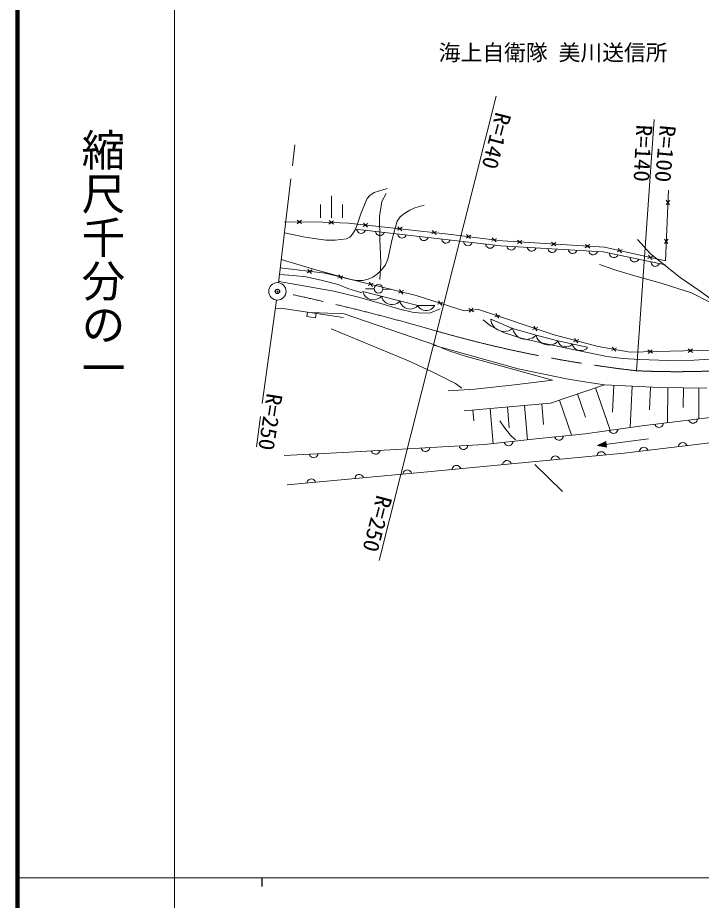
# Model space of a CAD drawing. Units: millimetres, scale not verified. Extents: x 40000 to 680000, y 20000 to 380000.
# Drawn here: x 40000 to 118414, y 202409 to 303689 of the extents above; entities that cross this region are included whole.
import ezdxf
from ezdxf.enums import TextEntityAlignment as Align

# ---------------------------------------------------------------- set-up
doc = ezdxf.new("R2010")
doc.units = ezdxf.units.MM
doc.header["$LTSCALE"] = 1000
doc.header["$PDMODE"] = 32
doc.header["$PDSIZE"] = 500
doc.linetypes.add('CHAIN', pattern=[18.5, 12, -1.5, 3.5, -1.5])
for name, color, linetype, lineweight in [('M-BGD', 7, 'Continuous', 13), ('M-BMK', 2, 'CHAIN', 13), ('M-BMK-SRVR', 3, 'Continuous', 13), ('M-STR-HTXT', 7, 'Continuous', 13), ('M-TTL', 2, 'Continuous', 140), ('M-TTL-BAND', 7, 'Continuous', 13), ('M-TTL-TXT', 7, 'Continuous', 25)]:
    doc.layers.add(name, color=color, linetype=linetype, lineweight=lineweight)
doc.layers.add('M-BMK-HTXT', color=7, linetype='Continuous')
doc.layers.add('M-OTRS', color=6, linetype='Continuous')
doc.styles.add('@ＭＳ ゴシック', font='')
doc.styles.add('ＭＳ ゴシック', font='')
doc.styles.get('@ＭＳ ゴシック').set_extended_font_data('@MS Gothic')
doc.styles.get('ＭＳ ゴシック').set_extended_font_data('MS Gothic')

msp = doc.modelspace()

# ---------------------------------------------------------------- linework, layer by layer
at = {"layer": 'M-BGD'}
for p, q in [((114296, 275801), (114643, 283902)), ((76000, 283237), (76000, 280737)), ((81772, 282587), (81493, 280872)), ((82250, 283503), (81772, 282587)), ((114371, 282235), (114792, 282718)), ((114393, 282735), (114771, 282218)), ((74750, 282237), (74750, 280737)), ((77250, 282237), (77250, 280737)), ((81493, 280872), (81533, 278241)), ((73994, 280276), (70622, 280225)), ((72561, 280054), (72055, 280447)), ((72061, 280047), (72555, 280454)), ((77934, 280107), (73994, 280276)), ((75706, 280002), (76223, 280380)), ((76206, 279981), (75723, 280402)), ((89734, 278823), (77934, 280107)), ((79631, 279721), (80171, 280065)), ((80128, 279667), (79674, 280119)), ((83564, 279293), (84104, 279637)), ((84061, 279239), (83607, 279691)), ((95436, 277513), (78758, 279430)), ((78887, 279415), (78913, 279291)), ((78913, 279291), (78961, 279185)), ((78961, 279185), (79049, 279074)), ((79049, 279074), (79142, 279003)), ((79142, 279003), (79257, 278949)), ((79257, 278949), (79415, 278931)), ((79415, 278931), (79539, 278957)), ((79539, 278957), (79645, 279005)), ((79645, 279005), (79756, 279093)), ((79756, 279093), (79827, 279186)), ((79827, 279186), (79881, 279301)), ((81051, 279166), (81077, 279042)), ((81077, 279042), (81125, 278936)), ((81125, 278936), (81213, 278825)), ((81213, 278825), (81306, 278754)), ((81306, 278754), (81420, 278701)), ((81420, 278701), (81579, 278683)), ((81579, 278683), (81703, 278709)), ((81703, 278709), (81809, 278757)), ((81809, 278757), (81920, 278845)), ((81920, 278845), (81991, 278937)), ((81991, 278937), (82044, 279052)), ((83576, 278876), (83602, 278752)), ((83602, 278752), (83650, 278646)), ((83650, 278646), (83738, 278535)), ((83738, 278535), (83831, 278464)), ((84334, 278467), (84445, 278555)), ((84445, 278555), (84516, 278647)), ((84516, 278647), (84570, 278762)), ((86101, 278586), (86127, 278462)), ((87497, 278866), (88037, 279209)), ((87994, 278812), (87540, 279263)), ((93665, 278321), (89734, 278823)), ((91426, 278405), (91973, 278739)), ((91922, 278342), (91477, 278802)), ((81533, 278241), (81652, 275570)), ((83831, 278464), (83946, 278411)), ((83946, 278411), (84104, 278392)), ((84104, 278392), (84228, 278419)), ((84228, 278419), (84334, 278467)), ((86127, 278462), (86176, 278356)), ((86176, 278356), (86264, 278245)), ((86264, 278245), (86356, 278174)), ((86356, 278174), (86471, 278121)), ((86471, 278121), (86630, 278102)), ((86630, 278102), (86753, 278128)), ((86753, 278128), (86860, 278177)), ((86860, 278177), (86970, 278265)), ((86970, 278265), (87041, 278357)), ((87041, 278357), (87095, 278472)), ((88627, 278296), (88653, 278172)), ((88653, 278172), (88701, 278066)), ((88701, 278066), (88789, 277955)), ((88789, 277955), (88881, 277884)), ((88881, 277884), (88996, 277830)), ((88996, 277830), (89155, 277812)), ((89155, 277812), (89279, 277838)), ((89279, 277838), (89385, 277886)), ((89385, 277886), (89496, 277974)), ((89496, 277974), (89567, 278067)), ((89567, 278067), (89620, 278182)), ((91152, 278006), (91178, 277882)), ((91178, 277882), (91226, 277776)), ((91226, 277776), (91314, 277665)), ((91314, 277665), (91406, 277594)), ((91406, 277594), (91521, 277540)), ((91521, 277540), (91680, 277522)), ((91680, 277522), (91804, 277548)), ((91804, 277548), (91910, 277596)), ((91910, 277596), (92021, 277684)), ((92021, 277684), (92092, 277777)), ((92092, 277777), (92145, 277891)), ((95624, 278069), (93665, 278321)), ((93677, 277715), (93703, 277592)), ((93703, 277592), (93751, 277485)), ((94371, 278029), (94918, 278362)), ((94867, 277965), (94422, 278425)), ((94617, 277487), (94670, 277601)), ((107170, 276836), (95436, 277513)), ((107319, 277343), (95624, 278069)), ((97311, 277764), (97835, 278132)), ((97810, 277733), (97336, 278163)), ((101210, 277522), (101733, 277890)), ((101709, 277491), (101234, 277921)), ((105108, 277280), (105632, 277648)), ((105607, 277249), (105133, 277679)), ((111085, 278253), (112574, 276604)), ((114181, 277785), (114602, 278268)), ((114202, 278285), (114580, 277768)), ((93751, 277485), (93839, 277375)), ((93839, 277375), (93932, 277304)), ((93932, 277304), (94046, 277250)), ((94046, 277250), (94205, 277232)), ((94205, 277232), (94329, 277258)), ((94329, 277258), (94435, 277306)), ((94435, 277306), (94546, 277394)), ((94546, 277394), (94617, 277487)), ((96111, 277474), (96144, 277352)), ((96144, 277352), (96198, 277249)), ((96198, 277249), (96292, 277143)), ((96292, 277143), (96388, 277078)), ((96388, 277078), (96506, 277031)), ((96506, 277031), (96665, 277022)), ((96665, 277022), (96787, 277055)), ((96787, 277055), (96891, 277109)), ((96891, 277109), (96996, 277203)), ((96996, 277203), (97062, 277299)), ((97062, 277299), (97109, 277417)), ((98457, 277339), (98490, 277217)), ((98490, 277217), (98544, 277114)), ((98544, 277114), (98639, 277008)), ((98639, 277008), (98735, 276942)), ((98735, 276942), (98852, 276895)), ((98852, 276895), (99012, 276886)), ((99012, 276886), (99134, 276919)), ((99134, 276919), (99238, 276973)), ((99238, 276973), (99343, 277068)), ((99343, 277068), (99409, 277164)), ((99409, 277164), (99456, 277281)), ((100804, 277204), (100837, 277081)), ((100837, 277081), (100891, 276978)), ((100891, 276978), (100985, 276873)), ((100985, 276873), (101082, 276807)), ((101082, 276807), (101199, 276760)), ((101199, 276760), (101359, 276751)), ((101359, 276751), (101481, 276784)), ((101481, 276784), (101584, 276838)), ((101584, 276838), (101690, 276932)), ((101690, 276932), (101756, 277029)), ((101756, 277029), (101802, 277146)), ((103151, 277068), (103184, 276946)), ((103184, 276946), (103238, 276843)), ((103238, 276843), (103332, 276737)), ((103332, 276737), (103429, 276672)), ((103429, 276672), (103546, 276625)), ((103546, 276625), (103706, 276615)), ((103706, 276615), (103828, 276649)), ((103828, 276649), (103931, 276703)), ((103931, 276703), (104037, 276797)), ((104037, 276797), (104102, 276893)), ((104102, 276893), (104149, 277011)), ((105498, 276933), (105531, 276811)), ((105531, 276811), (105585, 276707)), ((105585, 276707), (105679, 276602)), ((105679, 276602), (105775, 276536)), ((105775, 276536), (105893, 276489)), ((106053, 276480), (106175, 276513)), ((106175, 276513), (106278, 276567)), ((106278, 276567), (106384, 276661)), ((106384, 276661), (106449, 276758)), ((106449, 276758), (106496, 276875)), ((114316, 275332), (107170, 276836)), ((114296, 275801), (107319, 277343)), ((107872, 276689), (107886, 276563)), ((107886, 276563), (107925, 276453)), ((108776, 276816), (109351, 277099)), ((109264, 276708), (108862, 277206)), ((112574, 276604), (115977, 273893)), ((81652, 275570), (81533, 273656)), ((105893, 276489), (106053, 276480)), ((107925, 276453), (108002, 276334)), ((108002, 276334), (108087, 276255)), ((108087, 276255), (108196, 276191)), ((108196, 276191), (108353, 276158)), ((108353, 276158), (108479, 276173)), ((108479, 276173), (108589, 276211)), ((108589, 276211), (108707, 276288)), ((108707, 276288), (108787, 276373)), ((108787, 276373), (108851, 276483)), ((110254, 276187), (110268, 276061)), ((110268, 276061), (110306, 275951)), ((110306, 275951), (110384, 275833)), ((110384, 275833), (110469, 275753)), ((110469, 275753), (110578, 275690)), ((110578, 275690), (110735, 275657)), ((110735, 275657), (110861, 275671)), ((110861, 275671), (110971, 275709)), ((110971, 275709), (111089, 275786)), ((111089, 275786), (111169, 275872)), ((111169, 275872), (111232, 275981)), ((112264, 276045), (112839, 276328)), ((112753, 275938), (112351, 276436)), ((112636, 275686), (112650, 275560)), ((112650, 275560), (112688, 275450)), ((75281, 274360), (70114, 274983)), ((73217, 274407), (73761, 274744)), ((73714, 274347), (73265, 274804)), ((112688, 275450), (112766, 275331)), ((112766, 275331), (112851, 275252)), ((112851, 275252), (112960, 275188)), ((112960, 275188), (113117, 275155)), ((113117, 275155), (113243, 275170)), ((113243, 275170), (113353, 275208)), ((113353, 275208), (113471, 275285)), ((113471, 275285), (113551, 275370)), ((113551, 275370), (113614, 275480)), ((85714, 271803), (75281, 274360)), ((76729, 273799), (77310, 274068)), ((77215, 273680), (76825, 274187)), ((115977, 273893), (118263, 272298)), ((69938, 273426), (76282, 272310)), ((80897, 272568), (79897, 272568)), ((80207, 272946), (80788, 273216)), ((80693, 272827), (80302, 273335)), ((81897, 272545), (82896, 272497)), ((84170, 271975), (83780, 272483)), ((76282, 272310), (79078, 271611)), ((79078, 271611), (81659, 270885)), ((79589, 272283), (85907, 270643)), ((79589, 272283), (79661, 272037)), ((79661, 272037), (79756, 271876)), ((79756, 271876), (79893, 271704)), ((79893, 271704), (80115, 271510)), ((80115, 271510), (80360, 271401)), ((81171, 271372), (81374, 271456)), ((81374, 271456), (81535, 271551)), ((81535, 271551), (81718, 271730)), ((81718, 271730), (81791, 271484)), ((81791, 271484), (81885, 271323)), ((83685, 272094), (84266, 272364)), ((91210, 270057), (85714, 271803)), ((118263, 272298), (120921, 270384)), ((80360, 271401), (80615, 271335)), ((80615, 271335), (80882, 271311)), ((80882, 271311), (81171, 271372)), ((81659, 270885), (83675, 270267)), ((81885, 271323), (82022, 271151)), ((82022, 271151), (82245, 270957)), ((82245, 270957), (82489, 270848)), ((82489, 270848), (82745, 270782)), ((82745, 270782), (83011, 270758)), ((83011, 270758), (83300, 270820)), ((83300, 270820), (83503, 270903)), ((83503, 270903), (83664, 270998)), ((83664, 270998), (83847, 271178)), ((83847, 271178), (83917, 270943)), ((83917, 270943), (84007, 270789)), ((84007, 270789), (84138, 270625)), ((84138, 270625), (84350, 270440)), ((84350, 270440), (84584, 270336)), ((85552, 270388), (85705, 270478)), ((85705, 270478), (85880, 270650)), ((85907, 270643), (87843, 270643)), ((85907, 270643), (86021, 270453)), ((86021, 270453), (86135, 270339)), ((87579, 270339), (87693, 270453)), ((87693, 270453), (87807, 270643)), ((88163, 270815), (88761, 271045)), ((88640, 270664), (88284, 271196)), ((69588, 270306), (70168, 270373)), ((77334, 269287), (70168, 270373)), ((73257, 269905), (73182, 269411)), ((73182, 269411), (74170, 269261)), ((77452, 269709), (73690, 269855)), ((74170, 269261), (74245, 269755)), ((88057, 266060), (77452, 269709)), ((83675, 270267), (85262, 269890)), ((84584, 270336), (84827, 270272)), ((84827, 270272), (85082, 270250)), ((85082, 270250), (85357, 270308)), ((85262, 269890), (86283, 269783)), ((85357, 270308), (85552, 270388)), ((86135, 270339), (86287, 270225)), ((86283, 269783), (87359, 269836)), ((86287, 270225), (86515, 270111)), ((86515, 270111), (86743, 270073)), ((86743, 270073), (86971, 270073)), ((86971, 270073), (87199, 270111)), ((87199, 270111), (87427, 270225)), ((87359, 269836), (88461, 270267)), ((87427, 270225), (87579, 270339)), ((92841, 270185), (91210, 270057)), ((92290, 269941), (91760, 270301)), ((91792, 269902), (92259, 270340)), ((101536, 267285), (92841, 270185)), ((94714, 269349), (95315, 269570)), ((95188, 269191), (94841, 269728)), ((93406, 269011), (94215, 268310)), ((94269, 269083), (96771, 268040)), ((94269, 269083), (94315, 268772)), ((94315, 268772), (94402, 268560)), ((94402, 268560), (94539, 268327)), ((94215, 268310), (95709, 267572)), ((94539, 268327), (94776, 268053)), ((94776, 268053), (95054, 267878)), ((95054, 267878), (95353, 267754)), ((95353, 267754), (95673, 267679)), ((95673, 267679), (96034, 267703)), ((95709, 267572), (97742, 266924)), ((96034, 267703), (96296, 267770)), ((96296, 267770), (96508, 267857)), ((96508, 267857), (96761, 268044)), ((96771, 268040), (99470, 267248)), ((96771, 268040), (96853, 267724)), ((96853, 267724), (96967, 267515)), ((96967, 267515), (97135, 267291)), ((99062, 267899), (99663, 268120)), ((99536, 267741), (99188, 268279)), ((97135, 267291), (97410, 267035)), ((97410, 267035), (97716, 266887)), ((97716, 266887), (98039, 266792)), ((97742, 266924), (100261, 266330)), ((98039, 266792), (98377, 266751)), ((98377, 266751), (98747, 266818)), ((98747, 266818), (99009, 266916)), ((99009, 266916), (99217, 267030)), ((99217, 267030), (99457, 267252)), ((99470, 267248), (101953, 266618)), ((99470, 267248), (99557, 266958)), ((99557, 266958), (99670, 266768)), ((99670, 266768), (99833, 266566)), ((99833, 266566), (100097, 266338)), ((106583, 265970), (101536, 267285)), ((101585, 266282), (101775, 266395)), ((101775, 266395), (101990, 266609)), ((101953, 266618), (105335, 265862)), ((101953, 266618), (102015, 266430)), ((102015, 266430), (102092, 266308)), ((103767, 266497), (104352, 266758)), ((104251, 266371), (103868, 266884)), ((87713, 266114), (97410, 263390)), ((89553, 265439), (88596, 265812)), ((91467, 264801), (89553, 265439)), ((100097, 266338), (100387, 266211)), ((100261, 266330), (103338, 265683)), ((100387, 266211), (100689, 266134)), ((100689, 266134), (101004, 266108)), ((101004, 266108), (101345, 266182)), ((101345, 266182), (101585, 266282)), ((102092, 266308), (102203, 266179)), ((102203, 266179), (102380, 266035)), ((102380, 266035), (102571, 265957)), ((102571, 265957), (102771, 265913)), ((102771, 265913), (102977, 265902)), ((102977, 265902), (103198, 265957)), ((103198, 265957), (103353, 266027)), ((103338, 265683), (107567, 264827)), ((103353, 266027), (103475, 266104)), ((103475, 266104), (103612, 266248)), ((103612, 266248), (103678, 266048)), ((103678, 266048), (103760, 265919)), ((103760, 265919), (103877, 265783)), ((103877, 265783), (104064, 265630)), ((104064, 265630), (104267, 265548)), ((104267, 265548), (104478, 265501)), ((104478, 265501), (104696, 265489)), ((104696, 265489), (104931, 265547)), ((104931, 265547), (105095, 265621)), ((105095, 265621), (105224, 265703)), ((105224, 265703), (105368, 265855)), ((110244, 265318), (106583, 265970)), ((108132, 265491), (108695, 265797)), ((108624, 265403), (108202, 265885)), ((119449, 265530), (110244, 265318)), ((112800, 265177), (112291, 265565)), ((112300, 265165), (112791, 265577)), ((117402, 265283), (116893, 265671)), ((116903, 265271), (117393, 265683)), ((96358, 263472), (91467, 264801)), ((107567, 264827), (109412, 264564)), ((109412, 264564), (111344, 264476)), ((111344, 264476), (114595, 264344)), ((114595, 264344), (117582, 264388)), ((117582, 264388), (120482, 264564)), ((101356, 262090), (96358, 263472)), ((97410, 263390), (99829, 262884)), ((99829, 262884), (102930, 262246)), ((92424, 261080), (96996, 261558)), ((96996, 261558), (101356, 262090)), ((101113, 259458), (107314, 261573)), ((102930, 262246), (104778, 261960)), ((104778, 261960), (107314, 261573)), ((107314, 261573), (113659, 261236)), ((108371, 261517), (108208, 258427)), ((110486, 261404), (110235, 256660)), ((89393, 260867), (92424, 261080)), ((104214, 260515), (105129, 257832)), ((106281, 261220), (107943, 256346)), ((112601, 261292), (112463, 258683)), ((113659, 261236), (119042, 261188)), ((114556, 261228), (114520, 257208)), ((116350, 261212), (116330, 258943)), ((118145, 261196), (118113, 257651)), ((91212, 258592), (101113, 259458)), ((100123, 259371), (100329, 257021)), ((102147, 259810), (103520, 255784)), ((92202, 258679), (92310, 257445)), ((94182, 258852), (94536, 254807)), ((96163, 259025), (96372, 256624)), ((98143, 259198), (98489, 255241)), ((111611, 256850), (119435, 257814)), ((116983, 257512), (117037, 257398)), ((117037, 257398), (117109, 257306)), ((117109, 257306), (117220, 257219)), ((117724, 257220), (117816, 257292)), ((117816, 257292), (117903, 257404)), ((117903, 257404), (117950, 257510)), ((117950, 257510), (117975, 257634)), ((105080, 255952), (111611, 256850)), ((107850, 256333), (107906, 256219)), ((108772, 256237), (108818, 256345)), ((108818, 256345), (108841, 256469)), ((113071, 257029), (113125, 256915)), ((113125, 256915), (113197, 256823)), ((113197, 256823), (113308, 256736)), ((113308, 256736), (113415, 256689)), ((113415, 256689), (113539, 256664)), ((113539, 256664), (113698, 256684)), ((113698, 256684), (113812, 256738)), ((113812, 256738), (113904, 256810)), ((113904, 256810), (113991, 256921)), ((113991, 256921), (114038, 257028)), ((114038, 257028), (114063, 257152)), ((117220, 257219), (117327, 257171)), ((117327, 257171), (117451, 257146)), ((117451, 257146), (117610, 257166)), ((117610, 257166), (117724, 257220)), ((93525, 254696), (99087, 255306)), ((99087, 255306), (105080, 255952)), ((101586, 255576), (101639, 255461)), ((101639, 255461), (101709, 255368)), ((101709, 255368), (101820, 255279)), ((101820, 255279), (101925, 255230)), ((101925, 255230), (102049, 255203)), ((102208, 255220), (102323, 255273)), ((102323, 255273), (102416, 255343)), ((102416, 255343), (102505, 255454)), ((102505, 255454), (102554, 255559)), ((102554, 255559), (102581, 255683)), ((112359, 255380), (106519, 254608)), ((107906, 256219), (107979, 256129)), ((107979, 256129), (108092, 256043)), ((108092, 256043), (108199, 255997)), ((108199, 255997), (108323, 255974)), ((108323, 255974), (108482, 255996)), ((108482, 255996), (108595, 256052)), ((108595, 256052), (108686, 256125)), ((108686, 256125), (108772, 256237)), ((127446, 255855), (109572, 253707)), ((77341, 253799), (84769, 254230)), ((84769, 254228), (88740, 254439)), ((86268, 254307), (86314, 254190)), ((87179, 254136), (87233, 254239)), ((87233, 254239), (87267, 254361)), ((88740, 254441), (93525, 254696)), ((90633, 254542), (90679, 254425)), ((90679, 254425), (90745, 254328)), ((90745, 254328), (90850, 254233)), ((90850, 254233), (90953, 254179)), ((91352, 254200), (91449, 254265)), ((91449, 254265), (91544, 254371)), ((91544, 254371), (91598, 254474)), ((91598, 254474), (91632, 254596)), ((95809, 254947), (95862, 254832)), ((95862, 254832), (95932, 254739)), ((95932, 254739), (96043, 254651)), ((96043, 254651), (96149, 254602)), ((96149, 254602), (96272, 254575)), ((96272, 254575), (96431, 254593)), ((96431, 254593), (96546, 254645)), ((96546, 254645), (96639, 254716)), ((96639, 254716), (96728, 254826)), ((96728, 254826), (96776, 254932)), ((96776, 254932), (96803, 255056)), ((102049, 255203), (102208, 255220)), ((107469, 255057), (106519, 254608)), ((106519, 254608), (107553, 254422)), ((107437, 254992), (106638, 254624)), ((106638, 254624), (107505, 254476)), ((107405, 254927), (106757, 254640)), ((106757, 254640), (107458, 254531)), ((107373, 254862), (106876, 254656)), ((106876, 254656), (107410, 254585)), ((107342, 254798), (106995, 254671)), ((106995, 254671), (107362, 254639)), ((107310, 254733), (107154, 254692)), ((107154, 254692), (107315, 254693)), ((107315, 254693), (107310, 254733)), ((107362, 254639), (107342, 254798)), ((107410, 254585), (107373, 254862)), ((107458, 254531), (107405, 254927)), ((107505, 254476), (107437, 254992)), ((107553, 254422), (107469, 255057)), ((111470, 254257), (111383, 254146)), ((111562, 254329), (111470, 254257)), ((111676, 254383), (111562, 254329)), ((111835, 254402), (111676, 254383)), ((111959, 254377), (111835, 254402)), ((112066, 254329), (111959, 254377)), ((112177, 254242), (112066, 254329)), ((112248, 254149), (112177, 254242)), ((115804, 254577), (115778, 254453)), ((115851, 254683), (115804, 254577)), ((115939, 254794), (115851, 254683)), ((116031, 254866), (115939, 254794)), ((116145, 254920), (116031, 254866)), ((116304, 254939), (116145, 254920)), ((116428, 254914), (116304, 254939)), ((116534, 254866), (116428, 254914)), ((116645, 254779), (116534, 254866)), ((116717, 254686), (116645, 254779)), ((116771, 254572), (116717, 254686)), ((70558, 253440), (77341, 253799)), ((73450, 253593), (73497, 253476)), ((73497, 253476), (73562, 253379)), ((73562, 253379), (73667, 253284)), ((73667, 253284), (73770, 253230)), ((73770, 253230), (73892, 253196)), ((73892, 253196), (74052, 253205)), ((74052, 253205), (74169, 253251)), ((74169, 253251), (74266, 253316)), ((74266, 253316), (74361, 253421)), ((74361, 253421), (74415, 253524)), ((74415, 253524), (74449, 253646)), ((80556, 253986), (80603, 253868)), ((80603, 253868), (80668, 253772)), ((80668, 253772), (80774, 253678)), ((80774, 253678), (80877, 253624)), ((80877, 253624), (80999, 253591)), ((80999, 253591), (81159, 253600)), ((81159, 253600), (81277, 253647)), ((81277, 253647), (81373, 253712)), ((81373, 253712), (81467, 253818)), ((81467, 253818), (81521, 253921)), ((81521, 253921), (81554, 254044)), ((86314, 254190), (86380, 254093)), ((86380, 254093), (86485, 253999)), ((86485, 253999), (86588, 253944)), ((86588, 253944), (86710, 253910)), ((86710, 253910), (86870, 253919)), ((86870, 253919), (86987, 253965)), ((86987, 253965), (87084, 254030)), ((87084, 254030), (87179, 254136)), ((90953, 254179), (91075, 254145)), ((91075, 254145), (91235, 254154)), ((91235, 254154), (91352, 254200)), ((109572, 253707), (99016, 252725)), ((101327, 253261), (101236, 253152)), ((101421, 253330), (101327, 253261)), ((101537, 253381), (101421, 253330)), ((101696, 253396), (101537, 253381)), ((101819, 253367), (101696, 253396)), ((101924, 253317), (101819, 253367)), ((102033, 253227), (101924, 253317)), ((102102, 253133), (102033, 253227)), ((106464, 253538), (106435, 253415)), ((106514, 253643), (106464, 253538)), ((106605, 253752), (106514, 253643)), ((106699, 253821), (106605, 253752)), ((106814, 253872), (106699, 253821)), ((106974, 253887), (106814, 253872)), ((107097, 253858), (106974, 253887)), ((107202, 253808), (107097, 253858)), ((107311, 253718), (107202, 253808)), ((107380, 253624), (107311, 253718)), ((107431, 253508), (107380, 253624)), ((111335, 254040), (111310, 253916)), ((111383, 254146), (111335, 254040)), ((112302, 254035), (112248, 254149)), ((99016, 252725), (87417, 251620)), ((89988, 252187), (89898, 252078)), ((90082, 252256), (89988, 252187)), ((90198, 252307), (90082, 252256)), ((90357, 252322), (90198, 252307)), ((90480, 252294), (90357, 252322)), ((90585, 252243), (90480, 252294)), ((90694, 252153), (90585, 252243)), ((95647, 252525), (95619, 252401)), ((95697, 252630), (95647, 252525)), ((95787, 252739), (95697, 252630)), ((95881, 252808), (95787, 252739)), ((95997, 252859), (95881, 252808)), ((96156, 252875), (95997, 252859)), ((96280, 252846), (96156, 252875)), ((96385, 252796), (96280, 252846)), ((96494, 252706), (96385, 252796)), ((96563, 252612), (96494, 252706)), ((96614, 252496), (96563, 252612)), ((99335, 252413), (102472, 249330)), ((101186, 253047), (101157, 252924)), ((101236, 253152), (101186, 253047)), ((102153, 253017), (102102, 253133)), ((87417, 251620), (70926, 250088)), ((78937, 251214), (78843, 251145)), ((79053, 251265), (78937, 251214)), ((79212, 251280), (79053, 251265)), ((79335, 251251), (79212, 251280)), ((79441, 251201), (79335, 251251)), ((79549, 251110), (79441, 251201)), ((84200, 251442), (84171, 251319)), ((84250, 251547), (84200, 251442)), ((84340, 251656), (84250, 251547)), ((84434, 251725), (84340, 251656)), ((84550, 251776), (84434, 251725)), ((84709, 251791), (84550, 251776)), ((84833, 251762), (84709, 251791)), ((84938, 251711), (84833, 251762)), ((85047, 251621), (84938, 251711)), ((85116, 251527), (85047, 251621)), ((85167, 251411), (85116, 251527)), ((89848, 251972), (89819, 251849)), ((89898, 252078), (89848, 251972)), ((90764, 252060), (90694, 252153)), ((90815, 251944), (90764, 252060)), ((73205, 250421), (73176, 250297)), ((73256, 250526), (73205, 250421)), ((73346, 250635), (73256, 250526)), ((73440, 250704), (73346, 250635)), ((73556, 250754), (73440, 250704)), ((73715, 250769), (73556, 250754)), ((73838, 250741), (73715, 250769)), ((73943, 250690), (73838, 250741)), ((74052, 250600), (73943, 250690)), ((74121, 250506), (74052, 250600)), ((74172, 250390), (74121, 250506)), ((78702, 250931), (78674, 250808)), ((78753, 251036), (78702, 250931)), ((78843, 251145), (78753, 251036)), ((79618, 251016), (79549, 251110)), ((79669, 250901), (79618, 251016))]:
    msp.add_line(p, q, dxfattribs=at)
for points in [[(70592, 279001), (72965, 278519), (75342, 278150), (76408, 278146), (77719, 278293), (78094, 278511), (78413, 278828), (78723, 279339), (78943, 279909), (79405, 281304), (80090, 282943), (80389, 283282), (80891, 283615), (82375, 284101)], [(70226, 275923), (74180, 274743), (78266, 273641), (78860, 273543), (79597, 273539), (80184, 273676), (80739, 273923), (81270, 274294), (81818, 274843), (82174, 275328), (82474, 275963), (82969, 278261), (83531, 280344), (83886, 280832), (84286, 281197), (84973, 281609), (85566, 281855), (86628, 282187)], [(106726, 275382), (108611, 274712), (110516, 274142), (113927, 273171), (117276, 272112), (119403, 271033), (121362, 269917), (122669, 268804), (124002, 267848), (124856, 267566)], [(70023, 274214), (71622, 274120), (73064, 273935), (74825, 273574), (76759, 273058), (77880, 272614), (79376, 272155), (79451, 272138)], [(75942, 267991), (84818, 264330), (87541, 263067), (90206, 261712), (90935, 261186)], [(95295, 257411), (95857, 256581), (96523, 255789), (97102, 255231)]]:
    msp.add_lwpolyline(points, dxfattribs=at)
msp.add_circle((81397, 272568), 500, dxfattribs=at)
at = {"layer": 'M-BMK'}
for p, q in [((69911, 273276), (71794, 289103)), ((69675, 271290), (67270, 253666))]:
    msp.add_line(p, q, dxfattribs=at)
for centre, radius, start, end in [((115605, 363067), 100000, 267.35606, 299.82399), ((115605, 363067), 100000, 267.35608, 299.82401), ((18466, 27609), 250000, 73.83075, 77.92315), ((126694, 402290), 140000, 253.9912, 263.56001)]:
    msp.add_arc(centre, radius, start, end, dxfattribs=at)
at = {"layer": 'M-BMK-SRVR'}
for radius in [1000, 40]:
    msp.add_circle((69793, 272283), radius, dxfattribs=at)
at = {"layer": 'M-OTRS'}
msp.add_point((69793, 272283), dxfattribs=at)
at = {"layer": 'M-STR-HTXT'}
for p, q in [((94876, 294663), (81452, 241404)), ((110992, 263174), (112989, 292016))]:
    msp.add_line(p, q, dxfattribs=at)
at = {"layer": 'M-TTL'}
msp.add_line((40000, 380000), (40000, 20000), dxfattribs=at)
at = {"layer": 'M-TTL-BAND'}
for p, q in [((58000, 370000), (58000, 20000)), ((40000, 205000), (579000, 205000))]:
    msp.add_line(p, q, dxfattribs=at)
at = {"layer": 'M-TTL-TXT'}
msp.add_line((68000, 205000), (68000, 204000), dxfattribs=at)

# ---------------------------------------------------------------- texts
at = {"layer": 'M-BMK-HTXT', "style": 'ＭＳ ゴシック'}
msp.add_text('海上自衛隊 美川送信所', height=1833, dxfattribs=at).set_placement((88292, 298220), align=Align.BOTTOM_LEFT)
at = {"layer": 'M-STR-HTXT', "style": 'ＭＳ ゴシック', "width": 1.05}
for s, rotation, p in [('R=140', 255.5, (94320, 293085)), ('R=140', 267, (110428, 291469)), ('R=100', 264.7, (113130, 291469)), ('R=250', 261.2, (68041, 260755)), ('R=250', 255.2, (80675, 249153))]:
    msp.add_text(s, height=1833, rotation=rotation, dxfattribs=at).set_placement(p, align=Align.BOTTOM_LEFT)
at = {"layer": 'M-TTL-BAND', "style": '@ＭＳ ゴシック'}
msp.add_text('縮尺千分の一', height=3666, rotation=270, dxfattribs=at).set_placement((49777, 261030), align=Align.MIDDLE_RIGHT)

doc.saveas('drawing.dxf')
